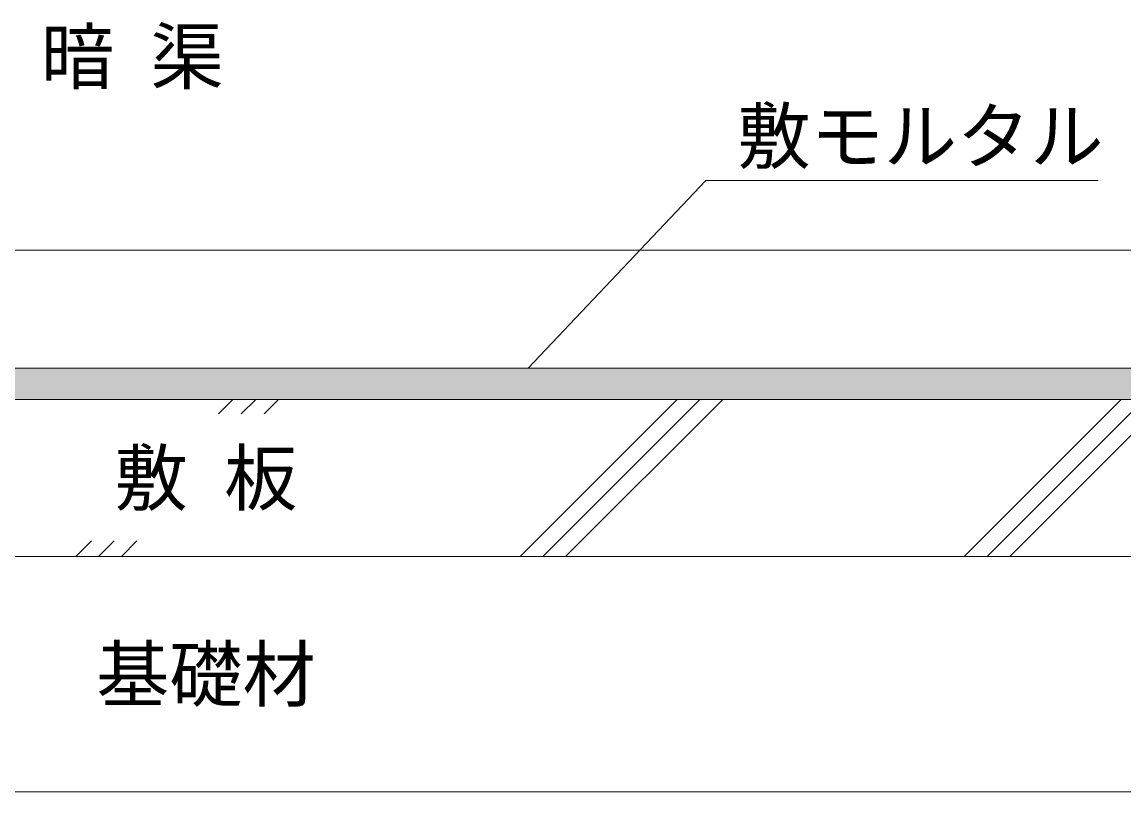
# Model space of a CAD drawing. Units: millimetres at full size, sheet at 1:25; details may follow other scales. Extents: x 18944 to 44294, y 17215 to 24678.
# Drawn here: x 22468 to 23170, y 19857 to 20348 of the extents above; entities that cross this region are included whole.
import ezdxf
from ezdxf.enums import TextEntityAlignment as Align

# ---------------------------------------------------------------- set-up
doc = ezdxf.new("R2010")
doc.units = ezdxf.units.MM
doc.header["$LTSCALE"] = 25
doc.layers.add('ハッチング_モルタル', color=30, linetype='Continuous')
doc.layers.add('文字', color=41, linetype='Continuous')
for name, color, linetype, lineweight in [('ハッチング_基礎', 140, 'Continuous', 9), ('引出線', 4, 'Continuous', 9), ('本体', 2, 'Continuous', 20), ('舗装・基礎', 3, 'Continuous', 13)]:
    doc.layers.add(name, color=color, linetype=linetype, lineweight=lineweight)
doc.styles.add('ＭＳ ゴシック', font='')
doc.styles.get('ＭＳ ゴシック').set_extended_font_data('MS Gothic')

# ---------------------------------------------------------------- blocks, each defined once
blk = doc.blocks.new('filled_arrow')
at = {"color": 0, "linetype": 'Continuous', "lineweight": -2}
blk.add_solid([(7.5, 1.25), (0, 0), (7.5, -1.25)], dxfattribs=at)

msp = doc.modelspace()

# ---------------------------------------------------------------- hatches: boundary and pattern name
at = {"layer": 'ハッチング_モルタル'}
msp.add_hatch(color=256, dxfattribs=at).paths.add_polyline_path([(19438.54, 20127.13), (19438.54, 20107.13), (23634.54, 20107.13), (23634.54, 20127.13)])
at = {"layer": 'ハッチング_基礎'}
h = msp.add_hatch(dxfattribs=at)
h.set_pattern_fill('USER', color=256, style=0, pattern_type=2)
h.set_pattern_definition([(45, (12701.55, 26610.86), (-141.4214, 141.4214), []), (45, (12716.05, 26610.86), (-141.4214, 141.4214), []), (45, (12730.55, 26610.86), (-141.4214, 141.4214), [])])
h.paths.add_polyline_path([(23634.54, 20007.13), (23634.54, 20107.13), (21536.54, 20107.13), (21536.54, 20007.13)])
h.paths.add_polyline_path([(22501.42, 20016.98), (22670.11, 20016.98), (22670.11, 20097.96), (22501.42, 20097.96)], flags=16)

# ---------------------------------------------------------------- linework, layer by layer
at = {"layer": '引出線', "lineweight": 13}
msp.add_lwpolyline([(22790.79, 20127.13), (22903.92, 20246.55), (23153.62, 20246.55)], dxfattribs=at)
at = {"layer": '本体', "lineweight": 15}
msp.add_line((21656.54, 20202.13), (23414.54, 20202.13), dxfattribs=at)
at = {"layer": '本体', "lineweight": 13}
msp.add_line((21561.54, 20127.13), (23509.54, 20127.13), dxfattribs=at)
at = {"layer": '舗装・基礎'}
for p, q in [((19438.54, 20127.13), (23634.54, 20127.13)), ((19438.54, 20107.13), (23634.54, 20107.13)), ((19438.54, 20007.13), (23634.54, 20007.13)), ((21536.54, 19857.13), (23634.54, 19857.13))]:
    msp.add_line(p, q, dxfattribs=at)

# ---------------------------------------------------------------- block references
at = {"layer": '引出線', "lineweight": 13, "xscale": 0.133, "yscale": 0.133, "rotation": 46.6}
msp.add_blockref('filled_arrow', (22790.79, 20127.13), dxfattribs=at)

# ---------------------------------------------------------------- texts
at = {"layer": '引出線', "style": 'ＭＳ ゴシック'}
msp.add_text('敷モルタル', height=34.18, dxfattribs=at).set_placement((22923.92, 20291.95), align=Align.TOP_LEFT)
at = {"layer": '文字', "style": 'ＭＳ ゴシック'}
for s, p in [('暗 渠', (22538.54, 20325.5)), ('敷 板', (22585.54, 20057.13)), ('基礎材', (22585.54, 19932.13))]:
    msp.add_text(s, height=34.18, dxfattribs=at).set_placement(p, align=Align.MIDDLE_CENTER)

doc.saveas('drawing.dxf')
